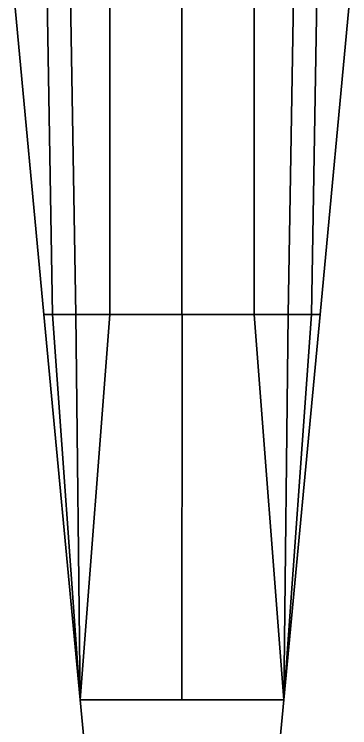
# Model space of a CAD drawing. Extents: x -2.6 to 2.6, y -14.1 to 12.1.
# Drawn here: x -1.58 to 1.58, y -4.29 to 2.43 of the extents above; entities that cross this region are included whole.
import ezdxf

# ---------------------------------------------------------------- set-up
doc = ezdxf.new("R2010")
doc.units = 0
doc.layers.add('HULL-OPEN', color=7, linetype='CONTINUOUS')

msp = doc.modelspace()

# ---------------------------------------------------------------- linework, layer by layer
at = {"layer": 'HULL-OPEN'}
for points in [[(-1.580000000000002, 2.590000000000001, 4.550000000000023), (-1.580000000000002, 2.590000000000001, 0.7300000000000165), (-1.300000000000005, -0.3999999999999772, 0.8900000000000272), (-1.300000000000005, -0.3999999999999772, 3.550000000000023)], [(-1.580000000000002, 2.590000000000001, 0.7300000000000165), (1.580000000000001, 2.590000000000001, 0.7300000000000165), (1.300000000000004, -0.3999999999999772, 0.8900000000000272), (-1.300000000000005, -0.3999999999999772, 0.8900000000000272)], [(-1.27, 2.590000000000001, 4.560000000000028), (-1.580000000000002, 2.590000000000001, 4.550000000000023), (-1.300000000000005, -0.3999999999999772, 3.550000000000023), (-1.220000000000007, -0.3999999999999772, 3.620000000000016)], [(-1.050000000000001, 2.590000000000001, 4.59000000000003), (-1.27, 2.590000000000001, 4.560000000000028), (-1.220000000000007, -0.3999999999999772, 3.620000000000016), (-1.000000000000008, -0.3999999999999772, 3.69000000000001)], [(-0.6800000000000042, 2.590000000000001, 4.60000000000002), (-1.050000000000001, 2.590000000000001, 4.59000000000003), (-1.000000000000008, -0.3999999999999772, 3.69000000000001), (-0.6800000000000008, -0.3999999999999772, 3.720000000000011)], [(-4.5e-15, 2.590000000000001, 4.60000000000002), (-0.6800000000000042, 2.590000000000001, 4.60000000000002), (-0.6800000000000008, -0.3999999999999772, 3.720000000000011), (-8.2e-15, -0.3999999999999772, 3.760000000000017)], [(-8.2e-15, -0.3999999999999772, 3.760000000000017), (0.6799999999999996, -0.3999999999999772, 3.720000000000011), (0.6800000000000033, 2.590000000000001, 4.60000000000002), (-4.5e-15, 2.590000000000001, 4.60000000000002)], [(0.6799999999999996, -0.3999999999999772, 3.720000000000011), (1.000000000000006, -0.3999999999999772, 3.69000000000001), (1.05, 2.590000000000001, 4.59000000000003), (0.6800000000000033, 2.590000000000001, 4.60000000000002)], [(1.000000000000006, -0.3999999999999772, 3.69000000000001), (1.220000000000005, -0.3999999999999772, 3.620000000000016), (1.269999999999999, 2.590000000000001, 4.560000000000028), (1.05, 2.590000000000001, 4.59000000000003)], [(1.220000000000005, -0.3999999999999772, 3.620000000000016), (1.300000000000004, -0.3999999999999772, 3.550000000000023), (1.580000000000001, 2.590000000000001, 4.550000000000023), (1.269999999999999, 2.590000000000001, 4.560000000000028)], [(1.300000000000004, -0.3999999999999772, 3.550000000000023), (1.300000000000004, -0.3999999999999772, 0.8900000000000272), (1.580000000000001, 2.590000000000001, 0.7300000000000165), (1.580000000000001, 2.590000000000001, 4.550000000000023)], [(-1.300000000000005, -0.3999999999999772, 3.550000000000023), (-1.300000000000005, -0.3999999999999772, 0.8900000000000272), (-0.9599999999999957, -4.030000000000002, 1.190000000000024), (-0.9599999999999957, -4.030000000000002, 3.410000000000023)], [(-1.300000000000005, -0.3999999999999772, 0.8900000000000272), (1.300000000000004, -0.3999999999999772, 0.8900000000000272), (0.9599999999999941, -4.030000000000002, 1.190000000000024), (-0.9599999999999957, -4.030000000000002, 1.190000000000024)], [(-1.220000000000007, -0.3999999999999772, 3.620000000000016), (-1.300000000000005, -0.3999999999999772, 3.550000000000023), (-0.9599999999999957, -4.030000000000002, 3.410000000000023), (-0.9599999999999964, -4.030000000000002, 3.410000000000023)], [(-1.000000000000008, -0.3999999999999772, 3.69000000000001), (-1.220000000000007, -0.3999999999999772, 3.620000000000016), (-0.9599999999999964, -4.030000000000002, 3.410000000000023), (-0.9599999999999957, -4.030000000000002, 3.410000000000023)], [(-0.6800000000000008, -0.3999999999999772, 3.720000000000011), (-1.000000000000008, -0.3999999999999772, 3.69000000000001), (-0.9599999999999957, -4.030000000000002, 3.410000000000023)], [(6.9e-15, -0.3999999999999772, 3.760000000000017), (-0.6800000000000008, -0.3999999999999772, 3.720000000000011), (-0.9599999999999957, -4.030000000000002, 3.410000000000023), (-9e-16, -4.030000000000002, 3.410000000000023)], [(-9e-16, -4.030000000000002, 3.410000000000023), (0.9599999999999941, -4.030000000000002, 3.410000000000023), (0.6799999999999996, -0.3999999999999772, 3.720000000000011), (6.9e-15, -0.3999999999999772, 3.760000000000017)], [(0.9599999999999941, -4.030000000000002, 3.410000000000023), (0.9599999999999941, -4.030000000000002, 3.410000000000023), (1.000000000000006, -0.3999999999999772, 3.69000000000001), (0.6799999999999996, -0.3999999999999772, 3.720000000000011)], [(0.9599999999999941, -4.030000000000002, 3.410000000000023), (0.9599999999999941, -4.030000000000002, 1.190000000000024), (1.300000000000004, -0.3999999999999772, 0.8900000000000272), (1.300000000000004, -0.3999999999999772, 3.550000000000023)], [(0.9599999999999941, -4.030000000000002, 3.410000000000023), (0.9599999999999941, -4.030000000000002, 3.410000000000023), (1.300000000000004, -0.3999999999999772, 3.550000000000023), (1.220000000000005, -0.3999999999999772, 3.620000000000016)], [(0.9599999999999941, -4.030000000000002, 3.410000000000023), (0.9599999999999941, -4.030000000000002, 3.410000000000023), (1.220000000000005, -0.3999999999999772, 3.620000000000016), (1.000000000000006, -0.3999999999999772, 3.69000000000001)], [(-0.4400000000000081, -9.50999999999999, 3.110000000000026), (0.4400000000000061, -9.50999999999999, 3.110000000000026), (0.9599999999999941, -4.030000000000002, 3.410000000000023), (-0.9599999999999957, -4.030000000000002, 3.410000000000023)], [(-0.9599999999999957, -4.030000000000002, 1.190000000000024), (0.9599999999999941, -4.030000000000002, 1.190000000000024), (0.4400000000000061, -9.50999999999999, 1.60000000000002), (-0.4400000000000081, -9.50999999999999, 1.60000000000002)], [(-0.9599999999999957, -4.030000000000002, 3.410000000000023), (-0.9599999999999957, -4.030000000000002, 1.190000000000024), (-0.4400000000000081, -9.50999999999999, 1.60000000000002), (-0.4400000000000081, -9.50999999999999, 3.110000000000026)], [(0.4400000000000061, -9.50999999999999, 3.110000000000026), (0.4400000000000061, -9.50999999999999, 1.60000000000002), (0.9599999999999941, -4.030000000000002, 1.190000000000024), (0.9599999999999941, -4.030000000000002, 3.410000000000023)]]:
    msp.add_3dface(points, dxfattribs=at)

doc.saveas('drawing.dxf')
